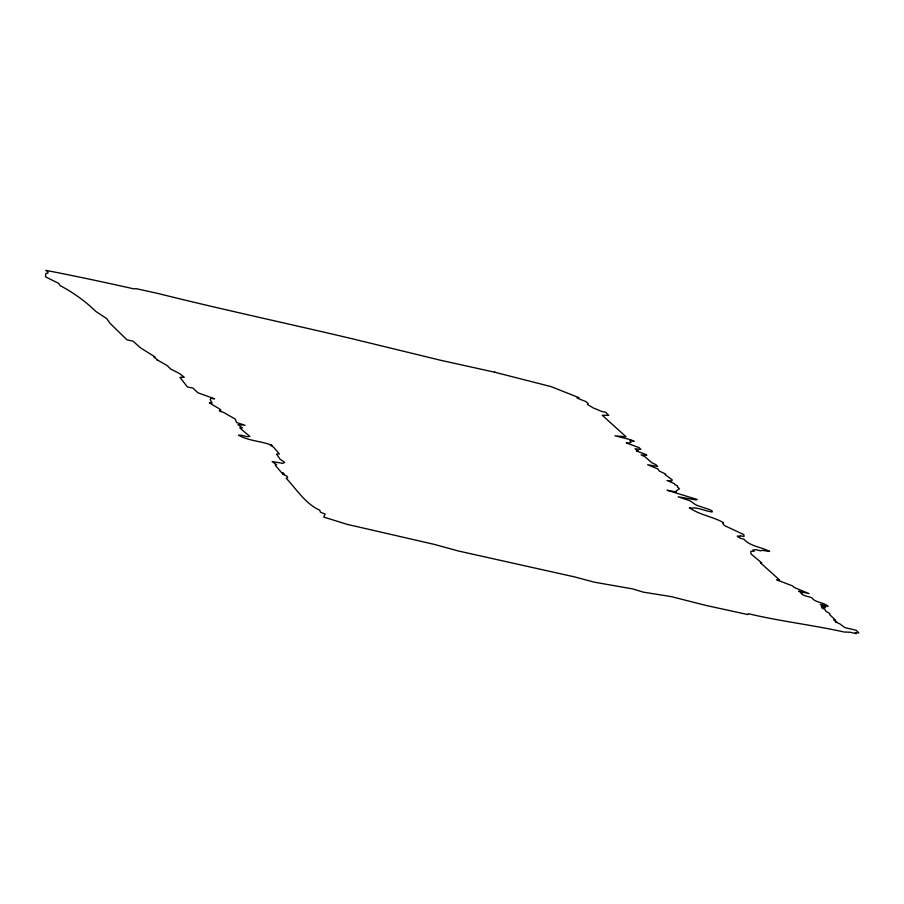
<?xml version="1.0" encoding="UTF-8"?>
<svg xmlns="http://www.w3.org/2000/svg" width="904" height="904" viewBox="0 0 904 904"><rect width="100%" height="100%" fill="white"/><g stroke="black" fill="none" stroke-linecap="round" stroke-linejoin="round"><path stroke-width="1.36" d="M494.511 372.188L440.519 360.244L351.227 338.525C286.93 323.327 221.672 309.405 157.319 293.314L136.233 288.681L133.713 288.839C104.536 282.263 75.032 276.014 45.855 270.341L47.675 271.562L48.048 272.974L45.855 273.471L45.494 276.827L58.681 283.381L60.048 285.585C72.953 292.32 85.417 301.269 95.767 311.383L106.683 318.615L110.039 323.316L126.955 339.825L132.945 341.124L140.685 347.972L154.539 356.617L155.013 357.035L153.861 357.046L157.386 359.803L156.776 359.645L167.07 365.51L170.766 369.092L179.726 373.668L184.258 377.25L179.964 377.33L187.433 386.98L192.891 388.042L197.886 392.765L214.576 398.8L210.824 398.404L210.203 399.647L212.078 403.003L209.355 402.89L219.401 408.857L221.039 410.19L219.265 410.552L220.18 411.444L223.118 412.179L235.13 418.981L236.633 422.563L244.984 425.253L237.944 424.631L242.317 427.886L239.876 427.682L240.317 428.383L249.809 436.417C245.978 437.604 242.408 434.474 238.554 435.231C248.894 441.084 261.392 441.005 272.081 445.344L270.296 445.107L273.663 447.288L279.336 453.977L276.511 454.057L280.127 459.266L284.67 462.294L282.884 463.345L272.16 461.605L276.579 464.701L275.132 465.085L281.472 472.532L283.799 473.38L282.217 473.436L284.127 474.159L282.929 474.295L286.986 476.216L287.721 477.662L286.161 478.171C296.535 489.324 305.563 503.923 319.79 510.229L320.366 512.139L325.124 514.082L323.722 517.065L347.17 524.354L434.259 544.389L458.215 550.954L574.707 576.933L594.414 582.199L632.653 588.899L643.252 592.131L671.423 596.651L705.9 605.42L747.936 614.596L748.252 613.68C779.971 621.285 812.255 624.913 844.11 632.009L850.28 632.258L856.099 633.659L855.376 632.517L858.8 632.936L856.246 630.291L844.867 627.602L839.782 623.828L835.296 621.873C840.528 622.664 830.053 619.138 835.149 619.782L829.827 614.833L829.985 613.714L825.68 611.002L824.764 609.206L822.301 608.336L821.34 606.505L825.092 607.748L825.657 607.059L823.962 606.855L820.267 604.392L828.109 606.29C823.307 602.2 815.577 602.426 812.662 598.719C812.685 596.606 802.91 596.719 800.899 593.148L802.56 592.911L798.65 591.227L809.136 593.623L794.503 587.589L792.288 585.803L776.705 579.882L779.598 580.006L760.366 562.74L761.71 562.842L751.021 553.971L750.817 551.304L754.252 551.225L752.862 549.982L756.286 549.711L760.411 550.83L762.49 550.355L769.654 551.451C761.62 547.089 749.744 546.242 743.845 539.123C741.099 539.191 733.291 534.501 739.743 536.535L740.014 535.722L744.015 536.49L743.868 534.648L724.477 525.563L722.658 523.235L723.595 522.715C712.872 516.557 699.786 515.077 689.402 507.777L691.967 508.24C695.289 506.443 707.018 511.687 712.228 511.946L712.228 511.076L709.708 509.63L699.086 506.093A5.447 1.062 17.7 0 1 694.34 503.799L690.034 500.805L678.192 496.804L696.148 499.946L697.12 499.449L667.129 490.273L676.339 491.945L676.034 491.177L679.48 488.623L677.379 487.03L677.514 485.81L675.051 484.793L674.418 483.64L667.005 480.544L671.943 480.849L672.237 479.945L665.22 474.611L665.615 474.058L659.276 471.018L658.033 469.052L647.648 464.724L657.728 466.509L655.931 464.679L651.626 462.622L645.411 457.085L641.083 454.836L646.778 455.401L645.806 454.418L636.371 450.983L638.28 450.949L635.06 448.791L640.857 449.401L639.151 447.661L626.201 442.87L628.077 443.242L631.082 442.316L629.896 440.519L634.179 441.434L631.048 439.796L614.935 435.818L626.054 436.768L602.234 415.23L608.787 415.377L605.533 412.167L601.962 411.546L593.397 407.998L587.397 404.427L588.244 403.636L586.074 401.681L577.102 398.054L579.001 397.703L550.852 386.55L494.511 372.188L495.471 372.403"/></g></svg>
